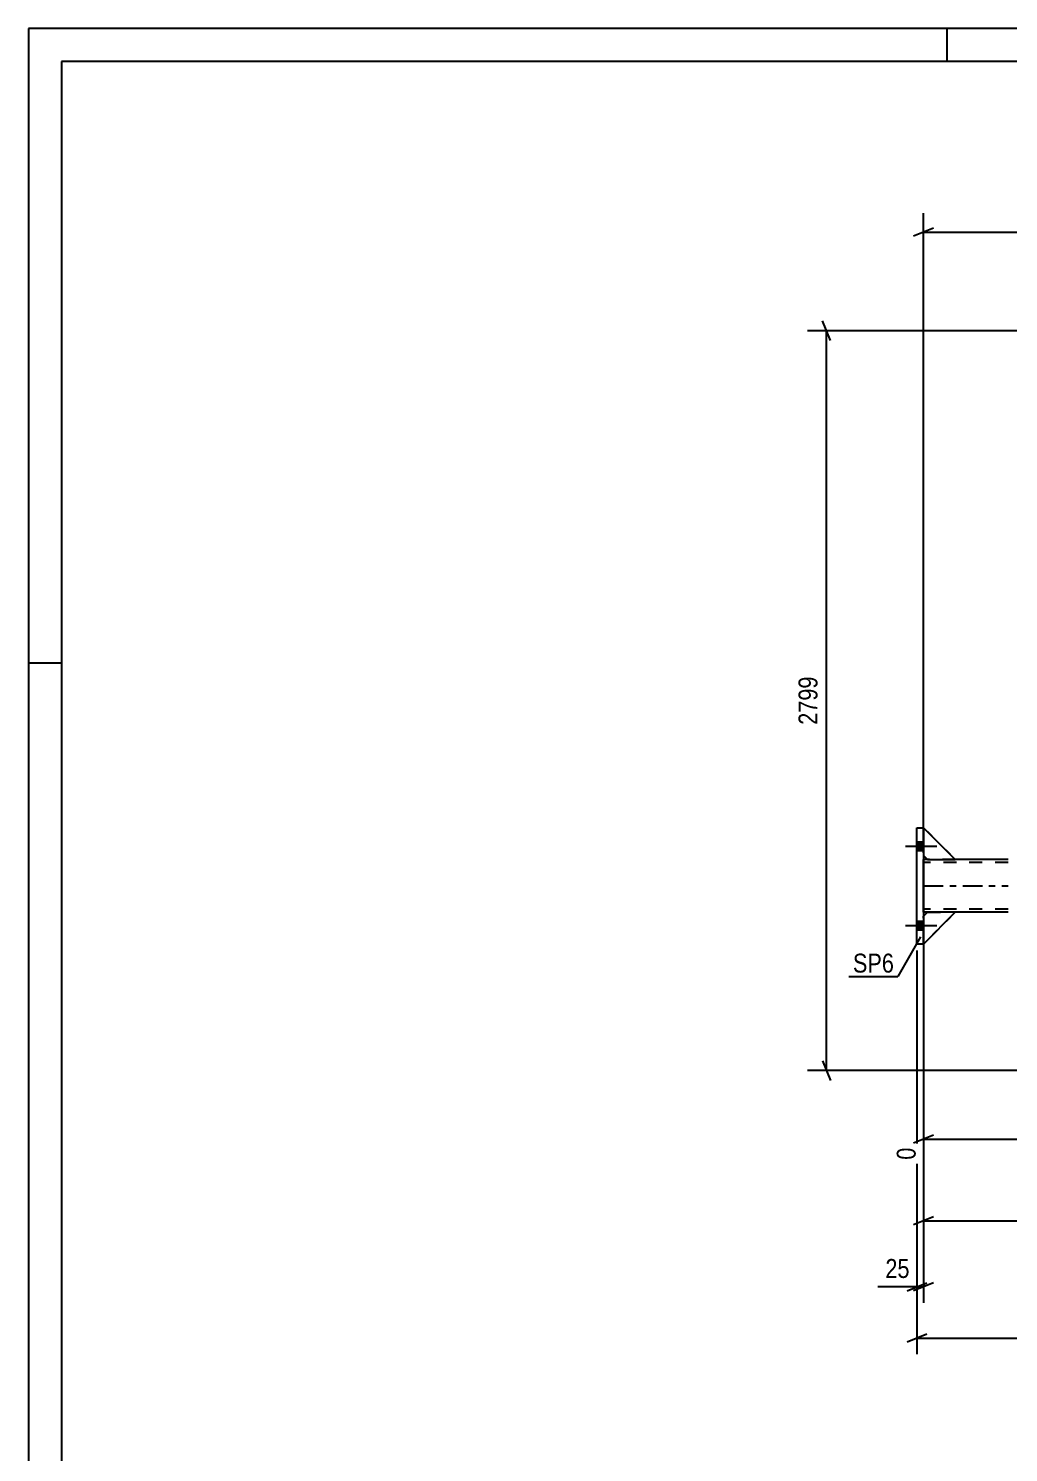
# Model space of a CAD drawing. Header units: millimetres. Extents: x -136 to 1053, y -541 to 300.
# Drawn here: x -136.4 to 11.9, y 84.5 to 299.9 of the extents above; entities that cross this region are included whole.
import ezdxf

# ---------------------------------------------------------------- set-up
doc = ezdxf.new("R2010")
doc.units = ezdxf.units.MM
doc.linetypes.add('DXK_LINE_DOT2', pattern=[3.9198, 1.9599, -1.9599])
doc.linetypes.add('DXK_LINE_DOT3', pattern=[5.9187, 2.979, -0.9799, 0.9799, -0.9799])
doc.styles.add('Arial Narrow', font='ARIALN.TTF', dxfattribs={"height": 0.2})

# ---------------------------------------------------------------- blocks, each defined once
blk = doc.blocks.new('Unknown-335479020-1133')
at = {"color": 5, "linetype": 'Continuous'}
for p, q in [((1052.57, 299.9), (-136.43, 299.9)), ((-136.43, 299.9), (-136.43, -541.1)), ((2.57, 294.9), (2.57, 299.9)), ((1047.57, 294.9), (-131.43, 294.9)), ((-131.43, 294.9), (-131.43, -536.1)), ((-131.43, 203.9), (-136.43, 203.9))]:
    blk.add_line(p, q, dxfattribs=at)
blk = doc.blocks.new('Part-335479020-5803 - 5651')
at = {"color": 7, "linetype": 'DXK_LINE_DOT2'}
for p, q in [((-0.98, 165.59), (-0.38, 166.19)), ((3.82, 166.19), (-0.98, 161.39)), ((-0.38, 166.19), (3.82, 166.19)), ((-0.98, 161.39), (-0.98, 165.59))]:
    blk.add_line(p, q, dxfattribs=at)
blk = doc.blocks.new('Part-335479020-5809 - 5651')
at = {"color": 7, "linetype": 'DXK_LINE_DOT2'}
for p, q in [((-0.98, 165.59), (-0.38, 166.19)), ((3.82, 166.19), (-0.98, 161.39)), ((-0.38, 166.19), (3.82, 166.19)), ((-0.98, 161.39), (-0.98, 165.59))]:
    blk.add_line(p, q, dxfattribs=at)
blk = doc.blocks.new('Part-335479020-5815 - 5651')
at = {"color": 2, "linetype": 'Continuous'}
for p, q in [((3.82, 174.19), (-0.98, 178.99)), ((-0.98, 174.79), (-0.38, 174.19)), ((-0.38, 174.19), (3.82, 174.19))]:
    blk.add_line(p, q, dxfattribs=at)
at = {"color": 7, "linetype": 'DXK_LINE_DOT2'}
blk.add_line((-0.98, 178.99), (-0.98, 174.79), dxfattribs=at)
blk = doc.blocks.new('Bolt-335479020-5718 - 5651')
at = {"linetype": 'Continuous'}
for points in [[(-0.98, 175.53), (-0.98, 176.85), (-1.98, 176.85), (-1.98, 175.53)], [(-0.98, 175.53), (-0.98, 176.85), (-1.98, 176.85), (-1.98, 175.53)], [(-0.98, 163.53), (-0.98, 164.85), (-1.98, 164.85), (-1.98, 163.53)], [(-0.98, 163.53), (-0.98, 164.85), (-1.98, 164.85), (-1.98, 163.53)]]:
    blk.add_hatch(color=1, dxfattribs=at).paths.add_polyline_path(points)
at = {"color": 1, "linetype": 'Continuous'}
for p, q in [((-1.98, 176.85), (-0.98, 176.85)), ((-1.98, 176.85), (-0.98, 176.85)), ((-3.74, 176.19), (1.02, 176.19)), ((-3.74, 176.19), (1.02, 176.19)), ((-1.98, 175.53), (-0.98, 175.53)), ((-1.98, 175.53), (-0.98, 175.53)), ((-3.74, 164.19), (1.02, 164.19)), ((-3.74, 164.19), (1.02, 164.19)), ((-1.98, 164.85), (-0.98, 164.85)), ((-1.98, 164.85), (-0.98, 164.85)), ((-1.98, 163.53), (-0.98, 163.53)), ((-1.98, 163.53), (-0.98, 163.53))]:
    blk.add_line(p, q, dxfattribs=at)
blk = doc.blocks.new('Part-335479020-5792 - 5651')
at = {"color": 7, "linetype": 'DXK_LINE_DOT2'}
for p, q in [((3.82, 174.19), (-0.98, 178.99)), ((-0.98, 178.99), (-0.98, 174.79)), ((-0.98, 174.79), (-0.38, 174.19)), ((-0.38, 174.19), (3.82, 174.19))]:
    blk.add_line(p, q, dxfattribs=at)
blk = doc.blocks.new('Part-335479020-5806 - 5651')
at = {"color": 2, "linetype": 'Continuous'}
for p, q in [((-0.98, 165.59), (-0.38, 166.19)), ((3.82, 166.19), (-0.98, 161.39)), ((3.82, 166.19), (-0.38, 166.19))]:
    blk.add_line(p, q, dxfattribs=at)
at = {"color": 7, "linetype": 'DXK_LINE_DOT2'}
blk.add_line((-0.98, 161.39), (-0.98, 165.59), dxfattribs=at)
blk = doc.blocks.new('Part-335479020-5812 - 5651')
at = {"color": 7, "linetype": 'DXK_LINE_DOT2'}
for p, q in [((3.82, 174.19), (-0.98, 178.99)), ((-0.98, 178.99), (-0.98, 174.79)), ((-0.98, 174.79), (-0.38, 174.19)), ((-0.38, 174.19), (3.82, 174.19))]:
    blk.add_line(p, q, dxfattribs=at)
blk = doc.blocks.new('Part-335479020-5852 - 5651')
at = {"color": 2, "linetype": 'Continuous'}
for p, q in [((-0.38, 174.19), (-0.98, 174.19)), ((-0.98, 167.15), (-0.98, 173.23)), ((11.82, 174.19), (3.82, 174.19)), ((-0.38, 166.19), (-0.98, 166.19)), ((11.82, 166.19), (3.82, 166.19))]:
    blk.add_line(p, q, dxfattribs=at)
at = {"color": 7, "linetype": 'DXK_LINE_DOT2'}
for p, q in [((-0.98, 173.23), (-0.98, 174.19)), ((-0.98, 174.19), (-0.98, 173.9)), ((11.82, 173.71), (-0.98, 173.71)), ((3.82, 174.19), (-0.38, 174.19)), ((-0.98, 166.19), (-0.98, 167.15)), ((11.82, 166.67), (-0.98, 166.67)), ((3.82, 166.19), (-0.38, 166.19))]:
    blk.add_line(p, q, dxfattribs=at)
at = {"color": 7, "linetype": 'DXK_LINE_DOT3'}
blk.add_line((-0.98, 170.19), (11.82, 170.19), dxfattribs=at)
blk = doc.blocks.new('Part-335479020-5877 - 5651')
at = {"color": 2, "linetype": 'Continuous'}
for p, q in [((-1.98, 178.99), (-0.98, 178.99)), ((-1.98, 161.39), (-1.98, 178.99)), ((-0.98, 178.99), (-0.98, 161.39)), ((-0.98, 161.39), (-1.98, 161.39))]:
    blk.add_line(p, q, dxfattribs=at)
blk = doc.blocks.new('StraightDimension-335479020-5913 - 5651')
at = {"color": 7, "linetype": 'Continuous'}
for p, q in [((-1.98, 160.39), (-1.98, 99.36)), ((-0.48, 102.36), (-3.48, 101.16)), ((-1.98, 101.76), (667.31, 101.76))]:
    blk.add_line(p, q, dxfattribs=at)
blk = doc.blocks.new('StraightDimension-335479020-5924 - 5651')
at = {"color": 7, "linetype": 'Continuous'}
for p, q in [((-1.98, 160.39), (-1.98, 107.12)), ((-0.98, 160.39), (-0.98, 107.12)), ((-3.48, 108.92), (-0.48, 110.12)), ((0.52, 110.12), (-2.48, 108.92)), ((-1.98, 109.52), (-0.98, 109.52))]:
    blk.add_line(p, q, dxfattribs=at)
at = {"color": 0}
blk.add_wipeout([(-2.5, 110.27), (-2.5, 114.47), (-7.36, 114.47), (-7.36, 110.27)], dxfattribs=at)
at = {"color": 7, "linetype": 'Continuous'}
blk.add_line((-1.98, 109.52), (-7.88, 109.52), dxfattribs=at)
blk.add_line((-1.98, 109.52), (-7.88, 109.52), dxfattribs=at)
at = {"color": 3, "style": 'Arial Narrow'}
blk.add_text('25', height=2.863, dxfattribs=at).set_placement((-6.76, 110.87))
blk = doc.blocks.new('StraightDimension-335479020-5941 - 5651')
at = {"color": 7, "linetype": 'Continuous'}
for p, q in [((-0.98, 160.39), (-0.98, 117.12)), ((0.52, 120.12), (-2.48, 118.92)), ((-0.98, 119.52), (666.31, 119.52))]:
    blk.add_line(p, q, dxfattribs=at)
blk = doc.blocks.new('StraightDimension-335479020-6064 - 5651')
at = {"color": 7, "linetype": 'Continuous'}
for p, q in [((-0.98, 165.19), (-0.98, 128.76)), ((106.04, 163.36), (106.04, 123.27)), ((0.52, 132.48), (-2.48, 131.28)), ((-0.98, 131.88), (106.04, 131.88)), ((104.54, 131.28), (107.54, 132.48))]:
    blk.add_line(p, q, dxfattribs=at)
at = {"color": 0}
blk.add_wipeout([(56.79, 132.63), (56.79, 136.83), (48.28, 136.83), (48.28, 132.63)], dxfattribs=at)
at = {"color": 0, "linetype": 'Continuous'}
for points in [[(-1.58, 131.18), (-5.78, 131.18), (-5.78, 128.16), (-1.58, 128.16)], [(105.44, 131.18), (101.24, 131.18), (101.24, 122.67), (105.44, 122.67)]]:
    blk.add_wipeout(points, dxfattribs=at)
at = {"color": 3, "style": 'Arial Narrow'}
blk.add_text('3712', height=2.863, dxfattribs=at).set_placement((48.88, 133.23))
at = {"color": 3, "linetype": 'Continuous', "style": 'Arial Narrow'}
for s, height, p in [('0', 2.86, (-2.18, 128.76)), ('3712', 2.863, (104.84, 123.27))]:
    blk.add_text(s, height=height, rotation=90.0002, dxfattribs=at).set_placement(p)
blk = doc.blocks.new('StraightDimension-335479020-6124 - 5651')
at = {"color": 7, "linetype": 'Continuous'}
for p, q in [((-15.09, 252.68), (-16.29, 255.68)), ((140.04, 254.18), (-18.54, 254.18)), ((-15.69, 142.24), (-15.69, 254.18)), ((135.07, 142.24), (-18.54, 142.24)), ((-16.29, 143.74), (-15.09, 140.74))]:
    blk.add_line(p, q, dxfattribs=at)
at = {"color": 0}
blk.add_wipeout([(-16.44, 202.47), (-20.64, 202.47), (-20.64, 193.96), (-16.44, 193.96)], dxfattribs=at)
at = {"color": 3, "style": 'Arial Narrow'}
blk.add_text('2799', height=2.863, rotation=90.0002, dxfattribs=at).set_placement((-17.04, 194.56))
blk = doc.blocks.new('StraightDimension-335479020-6174 - 5651')
at = {"color": 7, "linetype": 'Continuous'}
for p, q in [((-0.98, 175.19), (-0.98, 271.95)), ((140.57, 254.71), (140.57, 271.95)), ((0.52, 269.7), (-2.48, 268.5)), ((139.07, 268.5), (142.07, 269.7)), ((-0.98, 269.1), (140.57, 269.1))]:
    blk.add_line(p, q, dxfattribs=at)
at = {"color": 0}
blk.add_wipeout([(74.06, 269.85), (74.06, 274.05), (65.54, 274.05), (65.54, 269.85)], dxfattribs=at)
at = {"color": 3, "style": 'Arial Narrow'}
blk.add_text('4575', height=2.863, dxfattribs=at).set_placement((66.14, 270.45))
blk = doc.blocks.new('Mark-335479020-5873 - 5651')
at = {"color": 0}
blk.add_wipeout([(-5.46, 157.07), (-5.46, 160.07), (-11.67, 160.07), (-11.67, 157.07)], dxfattribs=at)
blk.add_wipeout([(-5.46, 157.07), (-5.46, 160.07), (-11.67, 160.07), (-11.67, 157.07)], dxfattribs=at)
at = {"color": 30, "linetype": 'Continuous'}
for p in [(-1.44, 162.48), (-12.27, 156.47)]:
    blk.add_line(p, (-4.86, 156.47), dxfattribs=at)
at = {"color": 3, "style": 'Arial Narrow'}
blk.add_text('SP6', height=2.863, dxfattribs=at).set_placement((-11.67, 157.07))

msp = doc.modelspace()

# ---------------------------------------------------------------- block references
for name in ['Unknown-335479020-1133', 'Part-335479020-5877 - 5651', 'Part-335479020-5815 - 5651', 'Part-335479020-5792 - 5651', 'Part-335479020-5812 - 5651', 'Bolt-335479020-5718 - 5651', 'Part-335479020-5852 - 5651', 'Part-335479020-5803 - 5651', 'Part-335479020-5809 - 5651', 'Part-335479020-5806 - 5651']:
    msp.add_blockref(name, (0, 0))

# ---------------------------------------------------------------- next in the draw order: block references
msp.add_blockref('StraightDimension-335479020-5913 - 5651', (0, 0))

# ---------------------------------------------------------------- next in the draw order: block references
msp.add_blockref('StraightDimension-335479020-5924 - 5651', (0, 0))

# ---------------------------------------------------------------- next in the draw order: block references
msp.add_blockref('StraightDimension-335479020-5941 - 5651', (0, 0))

# ---------------------------------------------------------------- next in the draw order: block references
msp.add_blockref('StraightDimension-335479020-6064 - 5651', (0, 0))

# ---------------------------------------------------------------- next in the draw order: block references
msp.add_blockref('StraightDimension-335479020-6124 - 5651', (0, 0))

# ---------------------------------------------------------------- next in the draw order: block references
for name in ['StraightDimension-335479020-6174 - 5651', 'Mark-335479020-5873 - 5651']:
    msp.add_blockref(name, (0, 0))

doc.saveas('drawing.dxf')
